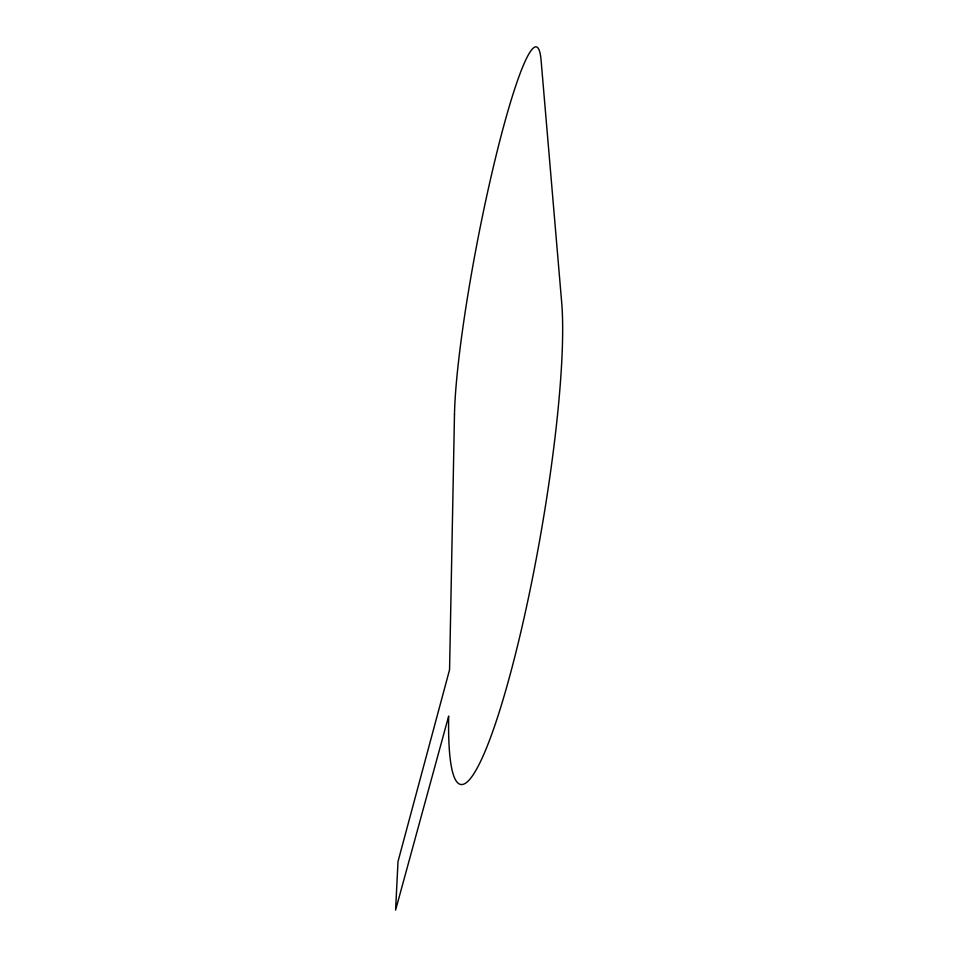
<?xml version="1.0" encoding="UTF-8"?>
<svg xmlns="http://www.w3.org/2000/svg" width="958" height="958" viewBox="0 0 958 958"><rect width="100%" height="100%" fill="white"/><g stroke="black" fill="none" stroke-linecap="round" stroke-linejoin="round"><path stroke-width="1.44" d="M454.487 414.191L449.565 669.726L398.001 861.577L395.594 910.1L448.679 716.081A260.444 35.697 -80.1 0 0 509.249 677.869A260.444 35.697 -80.1 0 0 561.723 302.908L541.114 60.57A202.521 21.052 -79.1 0 0 495.921 156.286A202.521 21.052 -79.1 0 0 454.487 414.191"/></g></svg>
